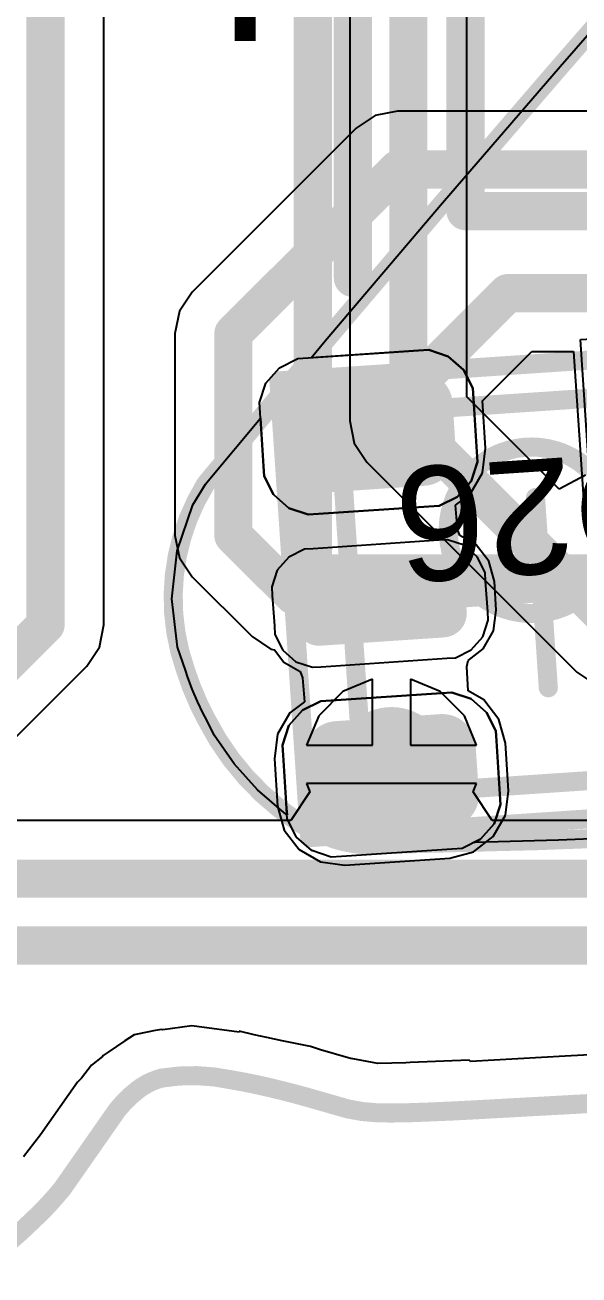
# Model space of a CAD drawing. Header units: inches. Extents: x -52 to 109, y 0 to 35.
# Drawn here: x 24.09 to 26.99, y 2.92 to 9.48 of the extents above; entities that cross this region are included whole.
import ezdxf

# ---------------------------------------------------------------- set-up
doc = ezdxf.new("R2010")
doc.units = ezdxf.units.IN
for name, color, linetype in [('Bottom 3D Body', 216, 'Continuous'), ('Bottom Courtyard', 56, 'Continuous'), ('Bottom Layer', 5, 'Continuous'), ('Bottom Overlay', 54, 'Continuous'), ('Keep-Out Layer', 6, 'Continuous'), ('Mechanical 1', 6, 'Continuous'), ('Mechanical 4', 56, 'Continuous'), ('Top Component Outline', 56, 'Continuous'), ('Top Courtyard', 56, 'Continuous'), ('Top Layer', 1, 'Continuous'), ('Top Overlay', 2, 'Continuous'), ('Top Paste', 8, 'Continuous'), ('Top Solder', 216, 'Continuous'), ('Via Holes', 16, 'Continuous')]:
    doc.layers.add(name, color=color, linetype=linetype)
doc.styles.add('Arial', font='', dxfattribs={"height": 0.2})
doc.styles.get('Arial').set_extended_font_data('Arial')

# ---------------------------------------------------------------- blocks, each defined once
blk = doc.blocks.new('APA_RGB_LED_2020_359')
at = {"layer": 'Top Layer'}
h = blk.add_hatch(color=1, dxfattribs=at)
edge = h.paths.add_edge_path()
edge.add_arc((-1.125, 1.025), 0.125, 90, 180)
edge.add_line((-1.25, 1.025), (-1.25, 0.775))
edge.add_arc((-1.125, 0.775), 0.125, 180, 270)
edge.add_line((-1.125, 0.65), (-0.575, 0.65))
edge.add_arc((-0.575, 0.775), 0.125, 270, 360)
edge.add_line((-0.45, 0.775), (-0.45, 1.025))
edge.add_arc((-0.575, 1.025), 0.125, 0, 90)
edge.add_line((-0.575, 1.15), (-1.125, 1.15))
h = blk.add_hatch(color=1, dxfattribs=at)
edge = h.paths.add_edge_path()
edge.add_arc((0.575, 1.025), 0.125, 90, 180)
edge.add_line((0.45, 1.025), (0.45, 0.775))
edge.add_arc((0.575, 0.775), 0.125, 180, 270)
edge.add_line((0.575, 0.65), (1.125, 0.65))
edge.add_arc((1.125, 0.775), 0.125, 270, 360)
edge.add_line((1.25, 0.775), (1.25, 1.025))
edge.add_arc((1.125, 1.025), 0.125, 0, 90)
edge.add_line((1.125, 1.15), (0.575, 1.15))
h = blk.add_hatch(color=1, dxfattribs=at)
edge = h.paths.add_edge_path()
edge.add_arc((-1.175, 0.075), 0.075, 90, 180)
edge.add_line((-1.25, 0.075), (-1.25, -0.075))
edge.add_arc((-1.175, -0.075), 0.075, 180, 270)
edge.add_line((-1.175, -0.15), (-0.525, -0.15))
edge.add_arc((-0.525, -0.075), 0.075, 270, 360)
edge.add_line((-0.45, -0.075), (-0.45, 0.075))
edge.add_arc((-0.525, 0.075), 0.075, 0, 90)
edge.add_line((-0.525, 0.15), (-1.175, 0.15))
h = blk.add_hatch(color=1, dxfattribs=at)
edge = h.paths.add_edge_path()
edge.add_arc((0.525, 0.075), 0.075, 90, 180)
edge.add_line((0.45, 0.075), (0.45, -0.075))
edge.add_arc((0.525, -0.075), 0.075, 180, 270)
edge.add_line((0.525, -0.15), (1.175, -0.15))
edge.add_arc((1.175, -0.075), 0.075, 270, 360)
edge.add_line((1.25, -0.075), (1.25, 0.075))
edge.add_arc((1.175, 0.075), 0.075, 0, 90)
edge.add_line((1.175, 0.15), (0.525, 0.15))
blk.add_hatch(color=1, dxfattribs=at).paths.add_polyline_path([(-1.25, -0.65), (-0.45, -0.65), (-0.45, -1.15), (-1.25, -1.15)])
h = blk.add_hatch(color=1, dxfattribs=at)
edge = h.paths.add_edge_path()
edge.add_arc((0.575, -0.775), 0.125, 90, 180)
edge.add_line((0.45, -0.775), (0.45, -1.025))
edge.add_arc((0.575, -1.025), 0.125, 180, 270)
edge.add_line((0.575, -1.15), (1.125, -1.15))
edge.add_arc((1.125, -1.025), 0.125, 270, 360)
edge.add_line((1.25, -1.025), (1.25, -0.775))
edge.add_arc((1.125, -0.775), 0.125, 0, 90)
edge.add_line((1.125, -0.65), (0.575, -0.65))
at = {"layer": 'Top Paste'}
h = blk.add_hatch(color=8, dxfattribs=at)
edge = h.paths.add_edge_path()
edge.add_arc((-1.125, 1.025), 0.125, 90, 180)
edge.add_line((-1.25, 1.025), (-1.25, 0.775))
edge.add_arc((-1.125, 0.775), 0.125, 180, 270)
edge.add_line((-1.125, 0.65), (-0.575, 0.65))
edge.add_arc((-0.575, 0.775), 0.125, 270, 360)
edge.add_line((-0.45, 0.775), (-0.45, 1.025))
edge.add_arc((-0.575, 1.025), 0.125, 0, 90)
edge.add_line((-0.575, 1.15), (-1.125, 1.15))
h = blk.add_hatch(color=8, dxfattribs=at)
edge = h.paths.add_edge_path()
edge.add_arc((0.575, 1.025), 0.125, 90, 180)
edge.add_line((0.45, 1.025), (0.45, 0.775))
edge.add_arc((0.575, 0.775), 0.125, 180, 270)
edge.add_line((0.575, 0.65), (1.125, 0.65))
edge.add_arc((1.125, 0.775), 0.125, 270, 360)
edge.add_line((1.25, 0.775), (1.25, 1.025))
edge.add_arc((1.125, 1.025), 0.125, 0, 90)
edge.add_line((1.125, 1.15), (0.575, 1.15))
h = blk.add_hatch(color=8, dxfattribs=at)
edge = h.paths.add_edge_path()
edge.add_arc((-1.175, 0.075), 0.075, 90, 180)
edge.add_line((-1.25, 0.075), (-1.25, -0.075))
edge.add_arc((-1.175, -0.075), 0.075, 180, 270)
edge.add_line((-1.175, -0.15), (-0.525, -0.15))
edge.add_arc((-0.525, -0.075), 0.075, 270, 360)
edge.add_line((-0.45, -0.075), (-0.45, 0.075))
edge.add_arc((-0.525, 0.075), 0.075, 0, 90)
edge.add_line((-0.525, 0.15), (-1.175, 0.15))
h = blk.add_hatch(color=8, dxfattribs=at)
edge = h.paths.add_edge_path()
edge.add_arc((0.525, 0.075), 0.075, 90, 180)
edge.add_line((0.45, 0.075), (0.45, -0.075))
edge.add_arc((0.525, -0.075), 0.075, 180, 270)
edge.add_line((0.525, -0.15), (1.175, -0.15))
edge.add_arc((1.175, -0.075), 0.075, 270, 360)
edge.add_line((1.25, -0.075), (1.25, 0.075))
edge.add_arc((1.175, 0.075), 0.075, 0, 90)
edge.add_line((1.175, 0.15), (0.525, 0.15))
blk.add_hatch(color=8, dxfattribs=at).paths.add_polyline_path([(-1.25, -0.65), (-0.45, -0.65), (-0.45, -1.15), (-1.25, -1.15)])
h = blk.add_hatch(color=8, dxfattribs=at)
edge = h.paths.add_edge_path()
edge.add_arc((0.575, -0.775), 0.125, 90, 180)
edge.add_line((0.45, -0.775), (0.45, -1.025))
edge.add_arc((0.575, -1.025), 0.125, 180, 270)
edge.add_line((0.575, -1.15), (1.125, -1.15))
edge.add_arc((1.125, -1.025), 0.125, 270, 360)
edge.add_line((1.25, -1.025), (1.25, -0.775))
edge.add_arc((1.125, -0.775), 0.125, 0, 90)
edge.add_line((1.125, -0.65), (0.575, -0.65))
at = {"layer": 'Top Solder'}
h = blk.add_hatch(color=216, dxfattribs=at)
edge = h.paths.add_edge_path()
edge.add_arc((-1.125, 1.025), 0.175, 90, 180)
edge.add_line((-1.3, 1.025), (-1.3, 0.775))
edge.add_arc((-1.125, 0.775), 0.175, 180, 270)
edge.add_line((-1.125, 0.6), (-0.575, 0.6))
edge.add_arc((-0.575, 0.775), 0.175, 270, 360)
edge.add_line((-0.4, 0.775), (-0.4, 1.025))
edge.add_arc((-0.575, 1.025), 0.175, 0, 90)
edge.add_line((-0.575, 1.2), (-1.125, 1.2))
h = blk.add_hatch(color=216, dxfattribs=at)
edge = h.paths.add_edge_path()
edge.add_arc((0.575, 1.025), 0.175, 90, 180)
edge.add_line((0.4, 1.025), (0.4, 0.775))
edge.add_arc((0.575, 0.775), 0.175, 180, 270)
edge.add_line((0.575, 0.6), (1.125, 0.6))
edge.add_arc((1.125, 0.775), 0.175, 270, 360)
edge.add_line((1.3, 0.775), (1.3, 1.025))
edge.add_arc((1.125, 1.025), 0.175, 0, 90)
edge.add_line((1.125, 1.2), (0.575, 1.2))
h = blk.add_hatch(color=216, dxfattribs=at)
edge = h.paths.add_edge_path()
edge.add_arc((-1.175, 0.075), 0.125, 90, 180)
edge.add_line((-1.3, 0.075), (-1.3, -0.075))
edge.add_arc((-1.175, -0.075), 0.125, 180, 270)
edge.add_line((-1.175, -0.2), (-0.525, -0.2))
edge.add_arc((-0.525, -0.075), 0.125, 270, 360)
edge.add_line((-0.4, -0.075), (-0.4, 0.075))
edge.add_arc((-0.525, 0.075), 0.125, 0, 90)
edge.add_line((-0.525, 0.2), (-1.175, 0.2))
h = blk.add_hatch(color=216, dxfattribs=at)
edge = h.paths.add_edge_path()
edge.add_arc((0.525, 0.075), 0.125, 90, 180)
edge.add_line((0.4, 0.075), (0.4, -0.075))
edge.add_arc((0.525, -0.075), 0.125, 180, 270)
edge.add_line((0.525, -0.2), (1.175, -0.2))
edge.add_arc((1.175, -0.075), 0.125, 270, 360)
edge.add_line((1.3, -0.075), (1.3, 0.075))
edge.add_arc((1.175, 0.075), 0.125, 0, 90)
edge.add_line((1.175, 0.2), (0.525, 0.2))
blk.add_hatch(color=216, dxfattribs=at).paths.add_polyline_path([(-1.3, -0.6), (-0.4, -0.6), (-0.4, -1.2), (-1.3, -1.2)])
h = blk.add_hatch(color=216, dxfattribs=at)
edge = h.paths.add_edge_path()
edge.add_arc((0.575, -0.775), 0.175, 90, 180)
edge.add_line((0.4, -0.775), (0.4, -1.025))
edge.add_arc((0.575, -1.025), 0.175, 180, 270)
edge.add_line((0.575, -1.2), (1.125, -1.2))
edge.add_arc((1.125, -1.025), 0.175, 270, 360)
edge.add_line((1.3, -1.025), (1.3, -0.775))
edge.add_arc((1.125, -0.775), 0.175, 0, 90)
edge.add_line((1.125, -0.6), (0.575, -0.6))
at = {"layer": 'Top Component Outline'}
for points in [[(1, 1, 0.1, 0.1, 0), (-1, 1, 0.1, 0.1, 0)], [(-1, -1, 0.1, 0.1, 0), (-1, 1, 0.1, 0.1, 0)], [(1, -1, 0.1, 0.1, 0), (1, 1, 0.1, 0.1, 0)], [(1, -1, 0.1, 0.1, 0), (-1, -1, 0.1, 0.1, 0)]]:
    blk.add_lwpolyline(points, format="xyseb", dxfattribs=at)
for points in [[(-1.025, 1, 0.05, 0.05, 1), (-0.975, 1, 0.05, 0.05, 1)], [(-1.025, 1, 0.05, 0.05, 1), (-0.975, 1, 0.05, 0.05, 1)], [(0.975, 1, 0.05, 0.05, 1), (1.025, 1, 0.05, 0.05, 1)], [(0.975, 1, 0.05, 0.05, 1), (1.025, 1, 0.05, 0.05, 1)], [(-1.025, -1, 0.05, 0.05, 1), (-0.975, -1, 0.05, 0.05, 1)], [(-1.025, -1, 0.05, 0.05, 1), (-0.975, -1, 0.05, 0.05, 1)], [(0.975, -1, 0.05, 0.05, 1), (1.025, -1, 0.05, 0.05, 1)], [(0.975, -1, 0.05, 0.05, 1), (1.025, -1, 0.05, 0.05, 1)]]:
    blk.add_lwpolyline(points, format="xyseb", close=True, dxfattribs=at)
at = {"layer": 'Top Courtyard'}
for points in [[(-1.3, -1.2, 0.1, 0.1, 0), (-1.3, 1.2, 0.1, 0.1, 0)], [(1.3, 1.2, 0.1, 0.1, 0), (-1.3, 1.2, 0.1, 0.1, 0)], [(1.3, -1.2, 0.1, 0.1, 0), (1.3, 1.2, 0.1, 0.1, 0)], [(0, -0.5, 0.1, 0.1, 0), (0, 0.5, 0.1, 0.1, 0)], [(0.5, 0, 0.1, 0.1, 0), (-0.5, 0, 0.1, 0.1, 0)], [(1.3, -1.2, 0.1, 0.1, 0), (-1.3, -1.2, 0.1, 0.1, 0)]]:
    blk.add_lwpolyline(points, format="xyseb", dxfattribs=at)
for points in [[(-1.325, 1.2, 0.05, 0.05, 1), (-1.275, 1.2, 0.05, 0.05, 1)], [(-1.325, 1.2, 0.05, 0.05, 1), (-1.275, 1.2, 0.05, 0.05, 1)], [(1.275, 1.2, 0.05, 0.05, 1), (1.325, 1.2, 0.05, 0.05, 1)], [(1.275, 1.2, 0.05, 0.05, 1), (1.325, 1.2, 0.05, 0.05, 1)], [(-0.025, 0.5, 0.05, 0.05, 1), (0.025, 0.5, 0.05, 0.05, 1)], [(-0.525, 0, 0.05, 0.05, 1), (-0.475, 0, 0.05, 0.05, 1)], [(0.475, 0, 0.05, 0.05, 1), (0.525, 0, 0.05, 0.05, 1)], [(-0.025, -0.5, 0.05, 0.05, 1), (0.025, -0.5, 0.05, 0.05, 1)], [(-1.325, -1.2, 0.05, 0.05, 1), (-1.275, -1.2, 0.05, 0.05, 1)], [(-1.325, -1.2, 0.05, 0.05, 1), (-1.275, -1.2, 0.05, 0.05, 1)], [(1.275, -1.2, 0.05, 0.05, 1), (1.325, -1.2, 0.05, 0.05, 1)], [(1.275, -1.2, 0.05, 0.05, 1), (1.325, -1.2, 0.05, 0.05, 1)]]:
    blk.add_lwpolyline(points, format="xyseb", close=True, dxfattribs=at)
at = {"layer": 'Top Overlay'}
for p, q in [((-1.3689, 1.1929), (-1.2929, 1.2689)), ((-1.2929, 1.2689), (-1.1937, 1.31)), ((-1.1937, 1.31), (-1.14, 1.31)), ((-1.14, 1.31), (-1.14, 1.31)), ((-1.14, 1.31), (-0.56, 1.31)), ((-0.56, 1.31), (-0.5063, 1.31)), ((-0.5063, 1.31), (-0.4071, 1.2689)), ((-0.4071, 1.2689), (-0.3311, 1.1929)), ((0.3311, 1.1929), (0.4071, 1.2689)), ((0.4071, 1.2689), (0.5063, 1.31)), ((0.5063, 1.31), (0.56, 1.31)), ((0.56, 1.31), (0.56, 1.31)), ((0.56, 1.31), (1.14, 1.31)), ((1.14, 1.31), (1.1937, 1.31)), ((1.1937, 1.31), (1.2929, 1.2689)), ((1.2929, 1.2689), (1.3689, 1.1929)), ((-1.41, 1.0937), (-1.3689, 1.1929)), ((-0.3311, 1.1929), (-0.29, 1.0937)), ((0.29, 1.0937), (0.3311, 1.1929)), ((1.3689, 1.1929), (1.41, 1.0937)), ((-1.41, 1.04), (-1.41, 1.0937)), ((-0.29, 1.0937), (-0.29, 1.04)), ((0.29, 1.04), (0.29, 1.0937)), ((1.41, 1.0937), (1.41, 1.04)), ((-1.41, 0.76), (-1.41, 1.04)), ((-0.29, 1.04), (-0.29, 1.04)), ((-0.29, 1.04), (-0.29, 0.76)), ((0.29, 0.76), (0.29, 1.04)), ((1.41, 1.04), (1.41, 1.04)), ((1.41, 1.04), (1.41, 0.76)), ((-1.41, 0.76), (-1.41, 0.76)), ((-1.41, 0.7063), (-1.41, 0.76)), ((-0.29, 0.76), (-0.29, 0.7063)), ((0.29, 0.76), (0.29, 0.76)), ((0.29, 0.7063), (0.29, 0.76)), ((1.41, 0.76), (1.41, 0.7063)), ((-1.3689, 0.6071), (-1.41, 0.7063)), ((-0.29, 0.7063), (-0.3311, 0.6071)), ((0.3311, 0.6071), (0.29, 0.7063)), ((1.41, 0.7063), (1.3689, 0.6071)), ((-1.2929, 0.5311), (-1.3689, 0.6071)), ((-0.3311, 0.6071), (-0.4071, 0.5311)), ((0.4071, 0.5311), (0.3311, 0.6071)), ((1.3689, 0.6071), (1.2929, 0.5311)), ((-1.1937, 0.49), (-1.2929, 0.5311)), ((-0.4071, 0.5311), (-0.5063, 0.49)), ((0.5063, 0.49), (0.4071, 0.5311)), ((1.2929, 0.5311), (1.1937, 0.49)), ((-1.14, 0.49), (-1.1937, 0.49)), ((-0.56, 0.49), (-1.14, 0.49)), ((-0.5063, 0.49), (-0.56, 0.49)), ((-0.56, 0.49), (-0.56, 0.49)), ((0.56, 0.49), (0.5063, 0.49)), ((1.14, 0.49), (0.56, 0.49)), ((1.1937, 0.49), (1.14, 0.49)), ((1.14, 0.49), (1.14, 0.49)), ((-1.3103, 0.275), (-1.375, 0.2103)), ((-1.2257, 0.31), (-1.3103, 0.275)), ((-1.18, 0.31), (-1.2257, 0.31)), ((-0.52, 0.31), (-1.18, 0.31)), ((-0.4742, 0.31), (-0.52, 0.31)), ((-0.52, 0.31), (-0.52, 0.31)), ((-0.3897, 0.275), (-0.4742, 0.31)), ((-0.325, 0.2103), (-0.3897, 0.275)), ((0.3897, 0.275), (0.325, 0.2103)), ((0.4743, 0.31), (0.3897, 0.275)), ((0.52, 0.31), (0.4743, 0.31)), ((1.18, 0.31), (0.52, 0.31)), ((1.2258, 0.31), (1.18, 0.31)), ((1.18, 0.31), (1.18, 0.31)), ((1.3103, 0.275), (1.2258, 0.31)), ((1.375, 0.2103), (1.3103, 0.275)), ((-1.375, 0.2103), (-1.41, 0.1258)), ((-0.29, 0.1257), (-0.325, 0.2103)), ((0.325, 0.2103), (0.29, 0.1258)), ((1.41, 0.1258), (1.375, 0.2103)), ((-1.41, 0.1258), (-1.41, 0.08)), ((-1.41, 0.08), (-1.41, -0.08)), ((-1.41, 0.08), (-1.41, 0.08)), ((-0.29, 0.08), (-0.29, 0.1257)), ((-0.29, -0.08), (-0.29, 0.08)), ((0.29, 0.1258), (0.29, 0.08)), ((0.29, 0.08), (0.29, -0.08)), ((0.29, 0.08), (0.29, 0.08)), ((1.41, 0.08), (1.41, 0.1258)), ((1.41, -0.08), (1.41, 0.08)), ((-1.41, -0.08), (-1.41, -0.1257)), ((-1.41, -0.1257), (-1.375, -0.2103)), ((-0.325, -0.2103), (-0.29, -0.1257)), ((-0.29, -0.1257), (-0.29, -0.08)), ((-0.29, -0.08), (-0.29, -0.08)), ((0.29, -0.08), (0.29, -0.1257)), ((0.29, -0.1257), (0.325, -0.2103)), ((1.375, -0.2103), (1.41, -0.1257)), ((1.41, -0.1257), (1.41, -0.08)), ((1.41, -0.08), (1.41, -0.08)), ((-1.375, -0.2103), (-1.3103, -0.275)), ((-0.3897, -0.275), (-0.325, -0.2103)), ((0.325, -0.2103), (0.3897, -0.275)), ((1.3103, -0.275), (1.375, -0.2103)), ((-1.3103, -0.275), (-1.2258, -0.31)), ((-1.2258, -0.31), (-1.18, -0.31)), ((-1.18, -0.31), (-1.18, -0.31)), ((-1.18, -0.31), (-0.52, -0.31)), ((-0.52, -0.31), (-0.4742, -0.31)), ((-0.4742, -0.31), (-0.3897, -0.275)), ((0.3897, -0.275), (0.4743, -0.31)), ((0.4743, -0.31), (0.52, -0.31)), ((0.52, -0.31), (0.52, -0.31)), ((0.52, -0.31), (1.18, -0.31)), ((1.18, -0.31), (1.2258, -0.31)), ((1.2258, -0.31), (1.3103, -0.275)), ((-1.41, -1.31), (-1.41, -0.49)), ((-1.41, -0.49), (-0.29, -0.49)), ((-0.29, -0.49), (-0.29, -1.31)), ((0.4071, -0.5311), (0.5063, -0.49)), ((0.5063, -0.49), (0.56, -0.49)), ((0.56, -0.49), (0.56, -0.49)), ((0.56, -0.49), (1.14, -0.49)), ((1.14, -0.49), (1.1937, -0.49)), ((1.1937, -0.49), (1.2929, -0.5311)), ((0.3311, -0.6071), (0.4071, -0.5311)), ((1.2929, -0.5311), (1.3689, -0.6071)), ((0.29, -0.7063), (0.3311, -0.6071)), ((1.3689, -0.6071), (1.41, -0.7063)), ((0.29, -0.76), (0.29, -0.7063)), ((1.41, -0.7063), (1.41, -0.76)), ((0.29, -1.04), (0.29, -0.76)), ((1.41, -0.76), (1.41, -0.76)), ((1.41, -0.76), (1.41, -1.04)), ((0.29, -1.04), (0.29, -1.04)), ((0.29, -1.0937), (0.29, -1.04)), ((1.41, -1.04), (1.41, -1.0937)), ((0.3311, -1.1929), (0.29, -1.0937)), ((1.41, -1.0937), (1.3689, -1.1929)), ((0.4071, -1.2689), (0.3311, -1.1929)), ((1.3689, -1.1929), (1.2929, -1.2689)), ((-0.29, -1.31), (-1.41, -1.31)), ((0.5063, -1.31), (0.4071, -1.2689)), ((0.56, -1.31), (0.5063, -1.31)), ((1.14, -1.31), (0.56, -1.31)), ((1.1937, -1.31), (1.14, -1.31)), ((1.14, -1.31), (1.14, -1.31)), ((1.2929, -1.2689), (1.1937, -1.31))]:
    blk.add_line(p, q, dxfattribs=at)
at = {"layer": 'Top Courtyard', "style": 'Arial'}
blk.add_text('D26', height=0.6, dxfattribs=at).set_placement((-0.8, -0.7))
blk = doc.blocks.new('SMDHDRV10P127_2X5_615X330X560B_B_448')
at = {"layer": 'Bottom 3D Body'}
for points in [[(1.6, -3.7, 0.2, 0.2, 0), (1.6, 3.7, 0.2, 0.2, 0)], [(1.6, -3.7, 0.2, 0.2, 0), (-1.6, -3.7, 0.2, 0.2, 0)]]:
    blk.add_lwpolyline(points, format="xyseb", dxfattribs=at)
blk.add_lwpolyline([(1.55, -3.7, 0.1, 0.1, 1), (1.65, -3.7, 0.1, 0.1, 1)], format="xyseb", close=True, dxfattribs=at)
blk.add_lwpolyline([(1.55, -3.7, 0.1, 0.1, 1), (1.65, -3.7, 0.1, 0.1, 1)], format="xyseb", close=True, dxfattribs=at)
at = {"layer": 'Bottom Courtyard'}
for points in [[(3.5, -4.5, 0.2, 0.2, 0), (3.5, 4.5, 0.2, 0.2, 0)], [(3.5, -4.5, 0.2, 0.2, 0), (-3.5, -4.5, 0.2, 0.2, 0)]]:
    blk.add_lwpolyline(points, format="xyseb", dxfattribs=at)
blk.add_lwpolyline([(3.45, -4.5, 0.1, 0.1, 1), (3.55, -4.5, 0.1, 0.1, 1)], format="xyseb", close=True, dxfattribs=at)
blk.add_lwpolyline([(3.45, -4.5, 0.1, 0.1, 1), (3.55, -4.5, 0.1, 0.1, 1)], format="xyseb", close=True, dxfattribs=at)
at = {"layer": 'Bottom Overlay'}
blk.add_lwpolyline([(1.95, -4.29, 0.2, 0.2, 0), (-1.95, -4.29, 0.2, 0.2, 0)], format="xyseb", dxfattribs=at)
blk.add_lwpolyline([(1.9, -4.29, 0.1, 0.1, 1), (2, -4.29, 0.1, 0.1, 1)], format="xyseb", close=True, dxfattribs=at)

msp = doc.modelspace()

# ---------------------------------------------------------------- hatches: boundary and pattern name
at = {"layer": 'Bottom Layer'}
h = msp.add_hatch(color=5, dxfattribs=at)
edge = h.paths.add_edge_path()
edge.add_arc((26.0122, 5.6), 0.3, 0, 360)
at = {"layer": 'Top Layer'}
h = msp.add_hatch(color=1, dxfattribs=at)
edge = h.paths.add_edge_path()
edge.add_arc((26.0122, 5.6), 0.3, 0, 360)
at = {"layer": 'Via Holes'}
h = msp.add_hatch(color=7, dxfattribs=at)
edge = h.paths.add_edge_path()
edge.add_arc((26.0122, 5.6), 0.15, 0, 360)

# ---------------------------------------------------------------- linework, layer by layer
at = {"layer": 'Bottom Layer'}
for p, q in [((25.7941, 13.1), (25.7941, 7.4)), ((26.4059, 7.5267), (26.4059, 9.9549)), ((26.8897, 7.0428), (26.4059, 7.5267)), ((25.7941, 7.4), (25.7941, 7.4)), ((25.7941, 7.4), (25.8174, 7.2829)), ((25.8174, 7.2829), (25.8837, 7.1837)), ((25.8837, 7.1837), (26.9837, 6.0837)), ((27.028, 7.1167), (26.8897, 7.0428)), ((25.9122, 6.0457), (25.7573, 5.9815)), ((25.9122, 5.7), (25.9122, 6.0457)), ((26.2671, 5.9815), (26.1122, 6.0457)), ((26.1122, 6.0457), (26.1122, 5.7)), ((26.9837, 6.0837), (26.9837, 6.0837)), ((26.9837, 6.0837), (27.0829, 6.0174)), ((25.7573, 5.9815), (25.6307, 5.8549)), ((26.3937, 5.8549), (26.2671, 5.9815)), ((25.6307, 5.8549), (25.5665, 5.7)), ((26.4578, 5.7), (26.3937, 5.8549)), ((25.5665, 5.7), (25.9122, 5.7)), ((26.1122, 5.7), (26.4578, 5.7)), ((25.5848, 5.4559), (25.4846, 5.3059)), ((26.4578, 5.5), (25.5665, 5.5)), ((25.5665, 5.5), (25.5848, 5.4559)), ((26.4395, 5.4559), (26.4578, 5.5)), ((26.5398, 5.3059), (26.4395, 5.4559)), ((25.4846, 5.3059), (22.3871, 5.3059)), ((28.9529, 5.3059), (26.5398, 5.3059))]:
    msp.add_line(p, q, dxfattribs=at)
for points in [[(26.1, 7.4, 0.2, 0.2, 0), (26.1, 13.1, 0.2, 0.2, 0)], [(26.1, 7.4, 0.2, 0.2, 0), (27.2, 6.3, 0.2, 0.2, 0)], [(22.3871, 5, 0.2, 0.2, 0), (30.0222, 5, 0.2, 0.2, 0)], [(22.85, 4.65, 0.2, 0.2, 0), (30.25, 4.65, 0.2, 0.2, 0)]]:
    msp.add_lwpolyline(points, format="xyseb", dxfattribs=at)
msp.add_lwpolyline([(26.05, 7.4, 0.1, 0.1, 1), (26.15, 7.4, 0.1, 0.1, 1)], format="xyseb", close=True, dxfattribs=at)
msp.add_lwpolyline([(26.05, 7.4, 0.1, 0.1, 1), (26.15, 7.4, 0.1, 0.1, 1)], format="xyseb", close=True, dxfattribs=at)
at = {"layer": 'Keep-Out Layer'}
for points in [[(24.6821, 3.8925, 0.1, 0.1, -0.09944), (24.8072, 3.9546, 0.1, 0.1, 0)], [(24.8072, 3.9546, 0.1, 0.1, -0.094697), (25.1716, 3.9459, 0.1, 0.1, 0)], [(24.5757, 3.7876, 0.1, 0.1, -0.058754), (24.6821, 3.8925, 0.1, 0.1, 0)], [(25.1716, 3.9459, 0.1, 0.1, -0.016847), (25.3806, 3.9032, 0.1, 0.1, 0)], [(25.3806, 3.9032, 0.1, 0.1, -0.009529), (25.571, 3.854, 0.1, 0.1, 0)], [(26.9366, 3.815, 0.1, 0.1, 0), (28.7646, 3.9174, 0.1, 0.1, 0)], [(25.571, 3.854, 0.1, 0.1, 0), (25.7156, 3.8124, 0.1, 0.1, 0)], [(24.2887, 3.376, 0.1, 0.1, 0), (24.5757, 3.7876, 0.1, 0.1, 0)], [(25.9313, 3.7731, 0.1, 0.1, -0.071598), (25.7156, 3.8124, 0.1, 0.1, 0)], [(26.1181, 3.7735, 0.1, 0.1, -0.018057), (25.9313, 3.7731, 0.1, 0.1, 0)], [(26.4341, 3.7874, 0.1, 0.1, -0.005313), (26.1181, 3.7735, 0.1, 0.1, 0)], [(26.4341, 3.7874, 0.1, 0.1, 0), (26.9366, 3.815, 0.1, 0.1, 0)], [(24.2887, 3.376, 0.1, 0.1, -0.026814), (24.1669, 3.2414, 0.1, 0.1, 0)], [(24.1669, 3.2414, 0.1, 0.1, -0.032236), (23.8577, 2.9722, 0.1, 0.1, 0)]]:
    msp.add_lwpolyline(points, format="xyseb", dxfattribs=at)
for points in [[(24.7822, 3.9546, 0.05, 0.05, 1), (24.8322, 3.9546, 0.05, 0.05, 1)], [(24.7822, 3.9546, 0.05, 0.05, 1), (24.8322, 3.9546, 0.05, 0.05, 1)], [(24.6571, 3.8925, 0.05, 0.05, 1), (24.7071, 3.8925, 0.05, 0.05, 1)], [(24.6571, 3.8925, 0.05, 0.05, 1), (24.7071, 3.8925, 0.05, 0.05, 1)], [(25.1466, 3.9459, 0.05, 0.05, 1), (25.1966, 3.9459, 0.05, 0.05, 1)], [(25.1466, 3.9459, 0.05, 0.05, 1), (25.1966, 3.9459, 0.05, 0.05, 1)], [(25.3556, 3.9032, 0.05, 0.05, 1), (25.4056, 3.9032, 0.05, 0.05, 1)], [(25.3556, 3.9032, 0.05, 0.05, 1), (25.4056, 3.9032, 0.05, 0.05, 1)], [(25.546, 3.854, 0.05, 0.05, 1), (25.596, 3.854, 0.05, 0.05, 1)], [(25.546, 3.854, 0.05, 0.05, 1), (25.596, 3.854, 0.05, 0.05, 1)], [(24.5507, 3.7876, 0.05, 0.05, 1), (24.6007, 3.7876, 0.05, 0.05, 1)], [(24.5507, 3.7876, 0.05, 0.05, 1), (24.6007, 3.7876, 0.05, 0.05, 1)], [(25.6906, 3.8124, 0.05, 0.05, 1), (25.7406, 3.8124, 0.05, 0.05, 1)], [(25.6906, 3.8124, 0.05, 0.05, 1), (25.7406, 3.8124, 0.05, 0.05, 1)], [(25.9063, 3.7731, 0.05, 0.05, 1), (25.9563, 3.7731, 0.05, 0.05, 1)], [(25.9063, 3.7731, 0.05, 0.05, 1), (25.9563, 3.7731, 0.05, 0.05, 1)], [(26.0931, 3.7735, 0.05, 0.05, 1), (26.1431, 3.7735, 0.05, 0.05, 1)], [(26.0931, 3.7735, 0.05, 0.05, 1), (26.1431, 3.7735, 0.05, 0.05, 1)], [(26.4091, 3.7874, 0.05, 0.05, 1), (26.4591, 3.7874, 0.05, 0.05, 1)], [(26.4091, 3.7874, 0.05, 0.05, 1), (26.4591, 3.7874, 0.05, 0.05, 1)], [(26.9116, 3.815, 0.05, 0.05, 1), (26.9616, 3.815, 0.05, 0.05, 1)], [(26.9116, 3.815, 0.05, 0.05, 1), (26.9616, 3.815, 0.05, 0.05, 1)], [(24.2637, 3.376, 0.05, 0.05, 1), (24.3137, 3.376, 0.05, 0.05, 1)], [(24.2637, 3.376, 0.05, 0.05, 1), (24.3137, 3.376, 0.05, 0.05, 1)], [(24.1419, 3.2414, 0.05, 0.05, 1), (24.1919, 3.2414, 0.05, 0.05, 1)], [(24.1419, 3.2414, 0.05, 0.05, 1), (24.1919, 3.2414, 0.05, 0.05, 1)]]:
    msp.add_lwpolyline(points, format="xyseb", close=True, dxfattribs=at)
at = {"layer": 'Mechanical 1'}
for points in [[(26.3424, 6.9942, 0.1, 0.1, -0.303347), (26.7457, 7.2636, 0.1, 0.1, 0)], [(26.7457, 7.2636, 0.1, 0.1, -0.198912), (27.0543, 7.1358, 0.1, 0.1, 0)], [(26.437, 6.5185, 0.1, 0.1, -0.303347), (26.3424, 6.9942, 0.1, 0.1, 0)], [(27.1821, 6.8271, 0.1, 0.1, -0.303347), (26.9127, 6.4239, 0.1, 0.1, 0)], [(26.9127, 6.4239, 0.1, 0.1, -0.303347), (26.437, 6.5185, 0.1, 0.1, 0)]]:
    msp.add_lwpolyline(points, format="xyseb", dxfattribs=at)
for points in [[(26.7207, 7.2636, 0.05, 0.05, 1), (26.7707, 7.2636, 0.05, 0.05, 1)], [(26.7207, 7.2636, 0.05, 0.05, 1), (26.7707, 7.2636, 0.05, 0.05, 1)], [(26.3174, 6.9942, 0.05, 0.05, 1), (26.3674, 6.9942, 0.05, 0.05, 1)], [(26.3174, 6.9942, 0.05, 0.05, 1), (26.3674, 6.9942, 0.05, 0.05, 1)], [(26.412, 6.5185, 0.05, 0.05, 1), (26.462, 6.5185, 0.05, 0.05, 1)], [(26.412, 6.5185, 0.05, 0.05, 1), (26.462, 6.5185, 0.05, 0.05, 1)], [(26.8877, 6.4239, 0.05, 0.05, 1), (26.9377, 6.4239, 0.05, 0.05, 1)], [(26.8877, 6.4239, 0.05, 0.05, 1), (26.9377, 6.4239, 0.05, 0.05, 1)]]:
    msp.add_lwpolyline(points, format="xyseb", close=True, dxfattribs=at)
at = {"layer": 'Mechanical 4'}
for points in [[(26.8952, 9.2587, 0.1, 0.1, 0), (28.1142, 10.6597, 0.1, 0.1, 0)], [(26.2798, 8.5433, 0.1, 0.1, 0), (26.8952, 9.2587, 0.1, 0.1, 0)], [(25.6642, 7.8187, 0.1, 0.1, 0), (26.2798, 8.5433, 0.1, 0.1, 0)], [(25.0513, 7.0852, 0.1, 0.1, 0), (25.6642, 7.8187, 0.1, 0.1, 0)], [(24.9333, 6.0933, 0.1, 0.1, -0.22711), (25.0376, 7.0677, 0.1, 0.1, 0)], [(25.0376, 7.0677, 0.1, 0.1, 0), (25.0513, 7.0852, 0.1, 0.1, 0)], [(25.0434, 5.8339, 0.1, 0.1, -0.046238), (24.9333, 6.0933, 0.1, 0.1, 0)], [(25.5245, 5.2959, 0.1, 0.1, -0.130961), (25.0434, 5.8339, 0.1, 0.1, 0)], [(25.7109, 5.2085, 0.1, 0.1, -0.060648), (25.5245, 5.2959, 0.1, 0.1, 0)], [(28.5318, 5.2777, 0.1, 0.1, -0.009898), (25.8965, 5.178, 0.1, 0.1, 0)], [(25.8965, 5.178, 0.1, 0.1, -0.077717), (25.7109, 5.2085, 0.1, 0.1, 0)], [(24.6821, 3.8925, 0.1, 0.1, -0.09944), (24.8072, 3.9546, 0.1, 0.1, 0)], [(24.8072, 3.9546, 0.1, 0.1, -0.094697), (25.1716, 3.9459, 0.1, 0.1, 0)], [(24.5757, 3.7876, 0.1, 0.1, -0.058754), (24.6821, 3.8925, 0.1, 0.1, 0)], [(25.1716, 3.9459, 0.1, 0.1, -0.016847), (25.3806, 3.9032, 0.1, 0.1, 0)], [(25.3806, 3.9032, 0.1, 0.1, -0.009529), (25.571, 3.854, 0.1, 0.1, 0)], [(26.9366, 3.815, 0.1, 0.1, 0), (28.7646, 3.9174, 0.1, 0.1, 0)], [(25.571, 3.854, 0.1, 0.1, 0), (25.7156, 3.8124, 0.1, 0.1, 0)], [(24.2887, 3.376, 0.1, 0.1, 0), (24.5757, 3.7876, 0.1, 0.1, 0)], [(25.9313, 3.7731, 0.1, 0.1, -0.071598), (25.7156, 3.8124, 0.1, 0.1, 0)], [(26.1181, 3.7735, 0.1, 0.1, -0.018057), (25.9313, 3.7731, 0.1, 0.1, 0)], [(26.4341, 3.7874, 0.1, 0.1, -0.005313), (26.1181, 3.7735, 0.1, 0.1, 0)], [(26.4341, 3.7874, 0.1, 0.1, 0), (26.9366, 3.815, 0.1, 0.1, 0)], [(24.2887, 3.376, 0.1, 0.1, -0.026814), (24.1669, 3.2414, 0.1, 0.1, 0)], [(24.1669, 3.2414, 0.1, 0.1, -0.032236), (23.8577, 2.9722, 0.1, 0.1, 0)]]:
    msp.add_lwpolyline(points, format="xyseb", dxfattribs=at)
for points in [[(26.8702, 9.2587, 0.05, 0.05, 1), (26.9202, 9.2587, 0.05, 0.05, 1)], [(26.8702, 9.2587, 0.05, 0.05, 1), (26.9202, 9.2587, 0.05, 0.05, 1)], [(26.2548, 8.5433, 0.05, 0.05, 1), (26.3048, 8.5433, 0.05, 0.05, 1)], [(26.2548, 8.5433, 0.05, 0.05, 1), (26.3048, 8.5433, 0.05, 0.05, 1)], [(25.6392, 7.8187, 0.05, 0.05, 1), (25.6892, 7.8187, 0.05, 0.05, 1)], [(25.6392, 7.8187, 0.05, 0.05, 1), (25.6892, 7.8187, 0.05, 0.05, 1)], [(25.0126, 7.0677, 0.05, 0.05, 1), (25.0626, 7.0677, 0.05, 0.05, 1)], [(25.0126, 7.0677, 0.05, 0.05, 1), (25.0626, 7.0677, 0.05, 0.05, 1)], [(25.0263, 7.0852, 0.05, 0.05, 1), (25.0763, 7.0852, 0.05, 0.05, 1)], [(25.0263, 7.0852, 0.05, 0.05, 1), (25.0763, 7.0852, 0.05, 0.05, 1)], [(24.9083, 6.0933, 0.05, 0.05, 1), (24.9583, 6.0933, 0.05, 0.05, 1)], [(24.9083, 6.0933, 0.05, 0.05, 1), (24.9583, 6.0933, 0.05, 0.05, 1)], [(25.0184, 5.8339, 0.05, 0.05, 1), (25.0684, 5.8339, 0.05, 0.05, 1)], [(25.0184, 5.8339, 0.05, 0.05, 1), (25.0684, 5.8339, 0.05, 0.05, 1)], [(25.4995, 5.2959, 0.05, 0.05, 1), (25.5495, 5.2959, 0.05, 0.05, 1)], [(25.4995, 5.2959, 0.05, 0.05, 1), (25.5495, 5.2959, 0.05, 0.05, 1)], [(25.6859, 5.2085, 0.05, 0.05, 1), (25.7359, 5.2085, 0.05, 0.05, 1)], [(25.6859, 5.2085, 0.05, 0.05, 1), (25.7359, 5.2085, 0.05, 0.05, 1)], [(25.8715, 5.178, 0.05, 0.05, 1), (25.9215, 5.178, 0.05, 0.05, 1)], [(25.8715, 5.178, 0.05, 0.05, 1), (25.9215, 5.178, 0.05, 0.05, 1)], [(24.7822, 3.9546, 0.05, 0.05, 1), (24.8322, 3.9546, 0.05, 0.05, 1)], [(24.7822, 3.9546, 0.05, 0.05, 1), (24.8322, 3.9546, 0.05, 0.05, 1)], [(24.6571, 3.8925, 0.05, 0.05, 1), (24.7071, 3.8925, 0.05, 0.05, 1)], [(24.6571, 3.8925, 0.05, 0.05, 1), (24.7071, 3.8925, 0.05, 0.05, 1)], [(25.1466, 3.9459, 0.05, 0.05, 1), (25.1966, 3.9459, 0.05, 0.05, 1)], [(25.1466, 3.9459, 0.05, 0.05, 1), (25.1966, 3.9459, 0.05, 0.05, 1)], [(25.3556, 3.9032, 0.05, 0.05, 1), (25.4056, 3.9032, 0.05, 0.05, 1)], [(25.3556, 3.9032, 0.05, 0.05, 1), (25.4056, 3.9032, 0.05, 0.05, 1)], [(25.546, 3.854, 0.05, 0.05, 1), (25.596, 3.854, 0.05, 0.05, 1)], [(25.546, 3.854, 0.05, 0.05, 1), (25.596, 3.854, 0.05, 0.05, 1)], [(24.5507, 3.7876, 0.05, 0.05, 1), (24.6007, 3.7876, 0.05, 0.05, 1)], [(24.5507, 3.7876, 0.05, 0.05, 1), (24.6007, 3.7876, 0.05, 0.05, 1)], [(25.6906, 3.8124, 0.05, 0.05, 1), (25.7406, 3.8124, 0.05, 0.05, 1)], [(25.6906, 3.8124, 0.05, 0.05, 1), (25.7406, 3.8124, 0.05, 0.05, 1)], [(25.9063, 3.7731, 0.05, 0.05, 1), (25.9563, 3.7731, 0.05, 0.05, 1)], [(25.9063, 3.7731, 0.05, 0.05, 1), (25.9563, 3.7731, 0.05, 0.05, 1)], [(26.0931, 3.7735, 0.05, 0.05, 1), (26.1431, 3.7735, 0.05, 0.05, 1)], [(26.0931, 3.7735, 0.05, 0.05, 1), (26.1431, 3.7735, 0.05, 0.05, 1)], [(26.4091, 3.7874, 0.05, 0.05, 1), (26.4591, 3.7874, 0.05, 0.05, 1)], [(26.4091, 3.7874, 0.05, 0.05, 1), (26.4591, 3.7874, 0.05, 0.05, 1)], [(26.9116, 3.815, 0.05, 0.05, 1), (26.9616, 3.815, 0.05, 0.05, 1)], [(26.9116, 3.815, 0.05, 0.05, 1), (26.9616, 3.815, 0.05, 0.05, 1)], [(24.2637, 3.376, 0.05, 0.05, 1), (24.3137, 3.376, 0.05, 0.05, 1)], [(24.2637, 3.376, 0.05, 0.05, 1), (24.3137, 3.376, 0.05, 0.05, 1)], [(24.1419, 3.2414, 0.05, 0.05, 1), (24.1919, 3.2414, 0.05, 0.05, 1)], [(24.1419, 3.2414, 0.05, 0.05, 1), (24.1919, 3.2414, 0.05, 0.05, 1)]]:
    msp.add_lwpolyline(points, format="xyseb", close=True, dxfattribs=at)
at = {"layer": 'Top Layer'}
for p, q in [((24.5059, 6.3313), (24.5059, 15.0878)), ((25.9268, 9.0009), (25.8276, 8.9346)), ((26.0439, 9.0242), (25.9268, 9.0009)), ((27.6559, 9.0242), (26.0439, 9.0242)), ((25.8276, 8.9346), (24.9676, 8.0746)), ((25.8276, 8.9346), (25.8276, 8.9346)), ((24.9676, 8.0746), (24.9013, 7.9754)), ((24.9013, 7.9754), (24.878, 7.8584)), ((24.878, 7.8584), (24.878, 7.8583)), ((24.878, 7.8583), (24.878, 6.7999)), ((26.4884, 7.5052), (26.7476, 7.7645)), ((26.7476, 7.7645), (26.9657, 7.7645)), ((26.9657, 7.7645), (27.0193, 6.9657)), ((26.505, 7.2569), (26.4884, 7.5052)), ((26.4883, 7.1287), (26.505, 7.2569)), ((26.4239, 7.0167), (26.4883, 7.1287)), ((26.348, 6.9583), (26.4239, 7.0167)), ((26.3586, 6.832), (26.348, 6.9583)), ((26.3698, 6.8002), (26.3586, 6.832)), ((24.878, 6.7999), (24.878, 6.7999)), ((24.878, 6.7999), (24.9013, 6.6828)), ((26.4557, 6.7508), (26.3698, 6.8002)), ((26.5224, 6.6641), (26.4557, 6.7508)), ((24.9013, 6.6828), (24.9676, 6.5836)), ((26.5509, 6.5585), (26.5224, 6.6641)), ((24.9676, 6.5836), (25.2817, 6.2695)), ((26.561, 6.4088), (26.5509, 6.5585)), ((26.5468, 6.3003), (26.561, 6.4088)), ((24.4826, 6.2143), (24.5059, 6.3313)), ((26.4923, 6.2055), (26.5468, 6.3003)), ((25.2817, 6.2695), (25.3809, 6.2032)), ((24.4163, 6.1151), (24.4826, 6.2143)), ((25.3809, 6.2032), (25.3986, 6.1997)), ((25.3986, 6.1997), (25.4481, 6.1354)), ((26.4138, 6.145), (26.4923, 6.2055)), ((23.7862, 5.485), (24.4163, 6.115)), ((24.4163, 6.115), (24.4163, 6.1151)), ((25.4481, 6.1354), (25.534, 6.086)), ((26.4069, 6.112), (26.4138, 6.145)), ((26.4133, 5.9855), (26.4069, 6.112)), ((25.534, 6.086), (25.5452, 6.0541)), ((25.5452, 6.0541), (25.5558, 5.9279)), ((26.4963, 5.9377), (26.4133, 5.9855)), ((25.5558, 5.9279), (25.4799, 5.8695)), ((26.5751, 5.8353), (26.4963, 5.9377)), ((25.4799, 5.8695), (25.4155, 5.7574)), ((26.6088, 5.7104), (26.5751, 5.8353)), ((25.4155, 5.7574), (25.3988, 5.6292)), ((26.6255, 5.461), (26.6088, 5.7104)), ((25.3988, 5.6292), (25.4155, 5.3798)), ((26.6089, 5.3328), (26.6255, 5.461)), ((25.4155, 5.3798), (25.4492, 5.255)), ((26.5444, 5.2207), (26.6089, 5.3328)), ((25.4492, 5.255), (25.5281, 5.1525)), ((26.4419, 5.1418), (26.5444, 5.2207)), ((25.5281, 5.1525), (25.6401, 5.088)), ((26.3171, 5.1082), (26.4419, 5.1418)), ((25.6401, 5.088), (25.7683, 5.0714)), ((25.7683, 5.0714), (26.3171, 5.1082)), ((24.7419, 4.1974), (24.6634, 4.1817)), ((24.7661, 4.202), (24.7419, 4.1974)), ((24.8072, 4.2095), (24.7661, 4.202)), ((24.8138, 4.2082), (24.8072, 4.2095)), ((24.9665, 4.2283), (24.8138, 4.2082)), ((25.214, 4.1958), (24.9665, 4.2283)), ((25.2147, 4.2001), (25.214, 4.1958)), ((25.2927, 4.1814), (25.2147, 4.2001)), ((24.6156, 4.1498), (24.5281, 4.0913)), ((24.6634, 4.1817), (24.6156, 4.1498)), ((25.3596, 4.1671), (25.2927, 4.1814)), ((25.4394, 4.1501), (25.3596, 4.1671)), ((25.5875, 4.1207), (25.4394, 4.1501)), ((25.4394, 4.1501), (25.4394, 4.1501)), ((25.4394, 4.1501), (25.4394, 4.1501)), ((28.7503, 4.1719), (26.9223, 4.0695)), ((24.4989, 4.0683), (24.4404, 4.0222)), ((24.5019, 4.0728), (24.4989, 4.0683)), ((24.5281, 4.0913), (24.5019, 4.0728)), ((25.6404, 4.1027), (25.5875, 4.1207)), ((25.7845, 4.0611), (25.6404, 4.1027)), ((26.9223, 4.0695), (26.4262, 4.0423)), ((26.9223, 4.0695), (26.9223, 4.0695)), ((24.4404, 4.0222), (24.3882, 3.9542)), ((25.7977, 4.0576), (25.7845, 4.0611)), ((25.8017, 4.0568), (25.7977, 4.0576)), ((25.7977, 4.0576), (25.7977, 4.0576)), ((25.9401, 4.0309), (25.8017, 4.0568)), ((26.0866, 4.0348), (25.9401, 4.0309)), ((25.9401, 4.0309), (25.9401, 4.0309)), ((26.1094, 4.0358), (26.0866, 4.0348)), ((26.4198, 4.048), (26.1094, 4.0358)), ((26.4262, 4.0423), (26.4198, 4.048)), ((26.4198, 4.048), (26.4198, 4.048)), ((26.4198, 4.048), (26.4198, 4.048)), ((24.3666, 3.9334), (24.1735, 3.6564)), ((24.3882, 3.9542), (24.3666, 3.9334)), ((24.1735, 3.6564), (24.0851, 3.5412))]:
    msp.add_line(p, q, dxfattribs=at)
for points in [[(24.2, 6.3313, 0.2, 0.2, 0), (24.2, 15.2145, 0.2, 0.2, 0)], [(25.1839, 7.8584, 0.2, 0.2, 0), (26.0439, 8.7183, 0.2, 0.2, 0)], [(26.0439, 8.7183, 0.2, 0.2, 0), (27.7826, 8.7183, 0.2, 0.2, 0)], [(26.1672, 7.6167, 0.2, 0.2, 0), (26.6209, 8.0704, 0.2, 0.2, 0)], [(26.6209, 8.0704, 0.2, 0.2, 0), (28.3661, 8.0704, 0.2, 0.2, 0)], [(25.1839, 6.7999, 0.2, 0.2, 0), (25.1839, 7.8584, 0.2, 0.2, 0)], [(26.1672, 7.5073, 0.2, 0.2, 0), (26.1672, 7.6167, 0.2, 0.2, 0)], [(26.001, 7.3411, 0.2, 0.2, 0), (26.1672, 7.5073, 0.2, 0.2, 0)], [(25.8916, 7.3411, 0.2, 0.2, 0), (26.001, 7.3411, 0.2, 0.2, 0)], [(25.1839, 6.7999, 0.2, 0.2, 0), (25.498, 6.4858, 0.2, 0.2, 0)], [(25.498, 6.4858, 0.2, 0.2, 0), (25.9092, 6.4858, 0.2, 0.2, 0)], [(25.9092, 6.4858, 0.2, 0.2, 0), (25.9519, 6.4431, 0.2, 0.2, 0)], [(23.5699, 5.7013, 0.2, 0.2, 0), (24.2, 6.3313, 0.2, 0.2, 0)]]:
    msp.add_lwpolyline(points, format="xyseb", dxfattribs=at)
for points in [[(25.9939, 8.7183, 0.1, 0.1, 1), (26.0939, 8.7183, 0.1, 0.1, 1)], [(25.9939, 8.7183, 0.1, 0.1, 1), (26.0939, 8.7183, 0.1, 0.1, 1)], [(26.5709, 8.0704, 0.1, 0.1, 1), (26.6709, 8.0704, 0.1, 0.1, 1)], [(26.5709, 8.0704, 0.1, 0.1, 1), (26.6709, 8.0704, 0.1, 0.1, 1)], [(25.1339, 7.8584, 0.1, 0.1, 1), (25.2339, 7.8584, 0.1, 0.1, 1)], [(25.1339, 7.8584, 0.1, 0.1, 1), (25.2339, 7.8584, 0.1, 0.1, 1)], [(26.1172, 7.6167, 0.1, 0.1, 1), (26.2172, 7.6167, 0.1, 0.1, 1)], [(26.1172, 7.6167, 0.1, 0.1, 1), (26.2172, 7.6167, 0.1, 0.1, 1)], [(26.1172, 7.5073, 0.1, 0.1, 1), (26.2172, 7.5073, 0.1, 0.1, 1)], [(26.1172, 7.5073, 0.1, 0.1, 1), (26.2172, 7.5073, 0.1, 0.1, 1)], [(25.8416, 7.3411, 0.1, 0.1, 1), (25.9416, 7.3411, 0.1, 0.1, 1)], [(25.951, 7.3411, 0.1, 0.1, 1), (26.051, 7.3411, 0.1, 0.1, 1)], [(25.951, 7.3411, 0.1, 0.1, 1), (26.051, 7.3411, 0.1, 0.1, 1)], [(25.1339, 6.7999, 0.1, 0.1, 1), (25.2339, 6.7999, 0.1, 0.1, 1)], [(25.1339, 6.7999, 0.1, 0.1, 1), (25.2339, 6.7999, 0.1, 0.1, 1)], [(25.448, 6.4858, 0.1, 0.1, 1), (25.548, 6.4858, 0.1, 0.1, 1)], [(25.448, 6.4858, 0.1, 0.1, 1), (25.548, 6.4858, 0.1, 0.1, 1)], [(25.8592, 6.4858, 0.1, 0.1, 1), (25.9592, 6.4858, 0.1, 0.1, 1)], [(25.8592, 6.4858, 0.1, 0.1, 1), (25.9592, 6.4858, 0.1, 0.1, 1)], [(25.9019, 6.4431, 0.1, 0.1, 1), (26.0019, 6.4431, 0.1, 0.1, 1)], [(24.15, 6.3313, 0.1, 0.1, 1), (24.25, 6.3313, 0.1, 0.1, 1)], [(24.15, 6.3313, 0.1, 0.1, 1), (24.25, 6.3313, 0.1, 0.1, 1)]]:
    msp.add_lwpolyline(points, format="xyseb", close=True, dxfattribs=at)
at = {"layer": 'Top Overlay'}
for p, q in [((26.8951, 9.259), (27.1938, 9.6023)), ((26.2798, 8.5439), (26.8951, 9.259)), ((25.6644, 7.8194), (26.2798, 8.5439)), ((25.5912, 7.7318), (25.6644, 7.8194)), ((26.1535, 7.7696), (25.5912, 7.7318)), ((26.2071, 7.7732), (26.1535, 7.7696)), ((26.3089, 7.7388), (26.2071, 7.7732)), ((26.3898, 7.6681), (26.3089, 7.7388)), ((26.4374, 7.5718), (26.3898, 7.6681)), ((26.441, 7.5183), (26.4374, 7.5718)), ((26.4598, 7.2389), (26.441, 7.5183)), ((25.0515, 7.0861), (25.3255, 7.414)), ((25.3255, 7.414), (25.3423, 7.1639)), ((26.4634, 7.1853), (26.4598, 7.2389)), ((25.3423, 7.1639), (25.3423, 7.1639)), ((25.3423, 7.1639), (25.3459, 7.1103)), ((26.429, 7.0835), (26.4634, 7.1853)), ((25.0382, 7.0685), (25.0515, 7.0861)), ((25.3459, 7.1103), (25.3935, 7.014)), ((26.3583, 7.0027), (26.429, 7.0835)), ((24.9713, 6.9603), (25.0382, 7.0685)), ((25.3935, 7.014), (25.4744, 6.9433)), ((24.8886, 6.7197), (24.9713, 6.9603)), ((25.6297, 6.9126), (26.2085, 6.9514)), ((26.2084, 6.9514), (26.262, 6.955)), ((26.2085, 6.9514), (26.2084, 6.9514)), ((26.262, 6.955), (26.3583, 7.0027)), ((25.4744, 6.9433), (25.5762, 6.909)), ((25.5762, 6.909), (25.6297, 6.9126)), ((26.2604, 6.7745), (25.6019, 6.7303)), ((26.3061, 6.7775), (26.2604, 6.7745)), ((26.2604, 6.7745), (26.2604, 6.7745)), ((26.3927, 6.7483), (26.3061, 6.7775)), ((24.8612, 6.4668), (24.8886, 6.7197)), ((25.4742, 6.6866), (25.414, 6.6178)), ((25.5562, 6.7272), (25.4742, 6.6866)), ((25.6019, 6.7303), (25.5562, 6.7272)), ((26.4616, 6.688), (26.3927, 6.7483)), ((26.5022, 6.606), (26.4616, 6.688)), ((25.414, 6.6178), (25.3847, 6.5311)), ((26.5053, 6.5604), (26.5022, 6.606)), ((26.516, 6.4008), (26.5053, 6.5604)), ((25.3847, 6.5311), (25.3878, 6.4854)), ((24.8904, 6.2141), (24.8612, 6.4668)), ((25.3878, 6.4854), (25.3985, 6.3258)), ((26.5191, 6.3551), (26.516, 6.4008)), ((26.516, 6.4008), (26.516, 6.4008)), ((25.3985, 6.3258), (25.4016, 6.2801)), ((26.4898, 6.2684), (26.5191, 6.3551)), ((25.4016, 6.2801), (25.4422, 6.1981)), ((26.4296, 6.1995), (26.4898, 6.2684)), ((24.9326, 6.0941), (24.8904, 6.2141)), ((25.4422, 6.1981), (25.5111, 6.1379)), ((26.3476, 6.1589), (26.4296, 6.1995)), ((25.5111, 6.1379), (25.5978, 6.1086)), ((25.5978, 6.1086), (25.6434, 6.1117)), ((25.6434, 6.1117), (26.3019, 6.1559)), ((25.6434, 6.1117), (25.6434, 6.1117)), ((26.3019, 6.1559), (26.3476, 6.1589)), ((24.9433, 6.0605), (24.9326, 6.0941)), ((24.9678, 5.9943), (24.9433, 6.0605)), ((24.9954, 5.9294), (24.9678, 5.9943)), ((26.2741, 5.9736), (25.6954, 5.9348)), ((26.3276, 5.9772), (26.2741, 5.9736)), ((26.4294, 5.9428), (26.3276, 5.9772)), ((25.0259, 5.8657), (24.9954, 5.9294)), ((25.6418, 5.9312), (25.5455, 5.8835)), ((25.6954, 5.9348), (25.6418, 5.9312)), ((25.6954, 5.9348), (25.6954, 5.9348)), ((26.5103, 5.8721), (26.4294, 5.9428)), ((25.0426, 5.8347), (25.0259, 5.8657)), ((25.0841, 5.7531), (25.0426, 5.8347)), ((25.0426, 5.8347), (25.0426, 5.8347)), ((25.5455, 5.8835), (25.4748, 5.8027)), ((26.5579, 5.7759), (26.5103, 5.8721)), ((25.4748, 5.8027), (25.4404, 5.7009)), ((26.5615, 5.7223), (26.5579, 5.7759)), ((25.1874, 5.602), (25.0841, 5.7531)), ((26.5803, 5.4429), (26.5615, 5.7223)), ((25.4404, 5.7009), (25.444, 5.6473)), ((25.444, 5.6473), (25.4628, 5.3679)), ((25.3095, 5.4657), (25.1874, 5.602)), ((25.4483, 5.3464), (25.3095, 5.4657)), ((26.5839, 5.3893), (26.5803, 5.4429)), ((26.5495, 5.2876), (26.5839, 5.3893)), ((25.465, 5.3355), (25.4483, 5.3464)), ((25.4628, 5.3679), (25.4628, 5.3679)), ((25.4628, 5.3679), (25.465, 5.3355)), ((26.4788, 5.2067), (26.5495, 5.2876)), ((26.4454, 5.1902), (26.4788, 5.2067)), ((26.8862, 5.2025), (26.4454, 5.1902)), ((27.5451, 5.2274), (26.8862, 5.2025))]:
    msp.add_line(p, q, dxfattribs=at)

# ---------------------------------------------------------------- block references
for name, p, rotation in [('SMDHDRV10P127_2X5_615X330X560B_B_448', (30.1, 10.1), 270), ('APA_RGB_LED_2020_359', (26.8, 6.5), 183.8389999999999)]:
    msp.add_blockref(name, p, dxfattribs=dict(rotation=rotation))

# ---------------------------------------------------------------- texts
at = {"layer": 'Bottom Overlay', "style": 'Arial', "text_generation_flag": 2}
msp.add_text('J1', height=1, rotation=90, dxfattribs=at).set_placement((25.3, 10.8))

doc.saveas('drawing.dxf')
